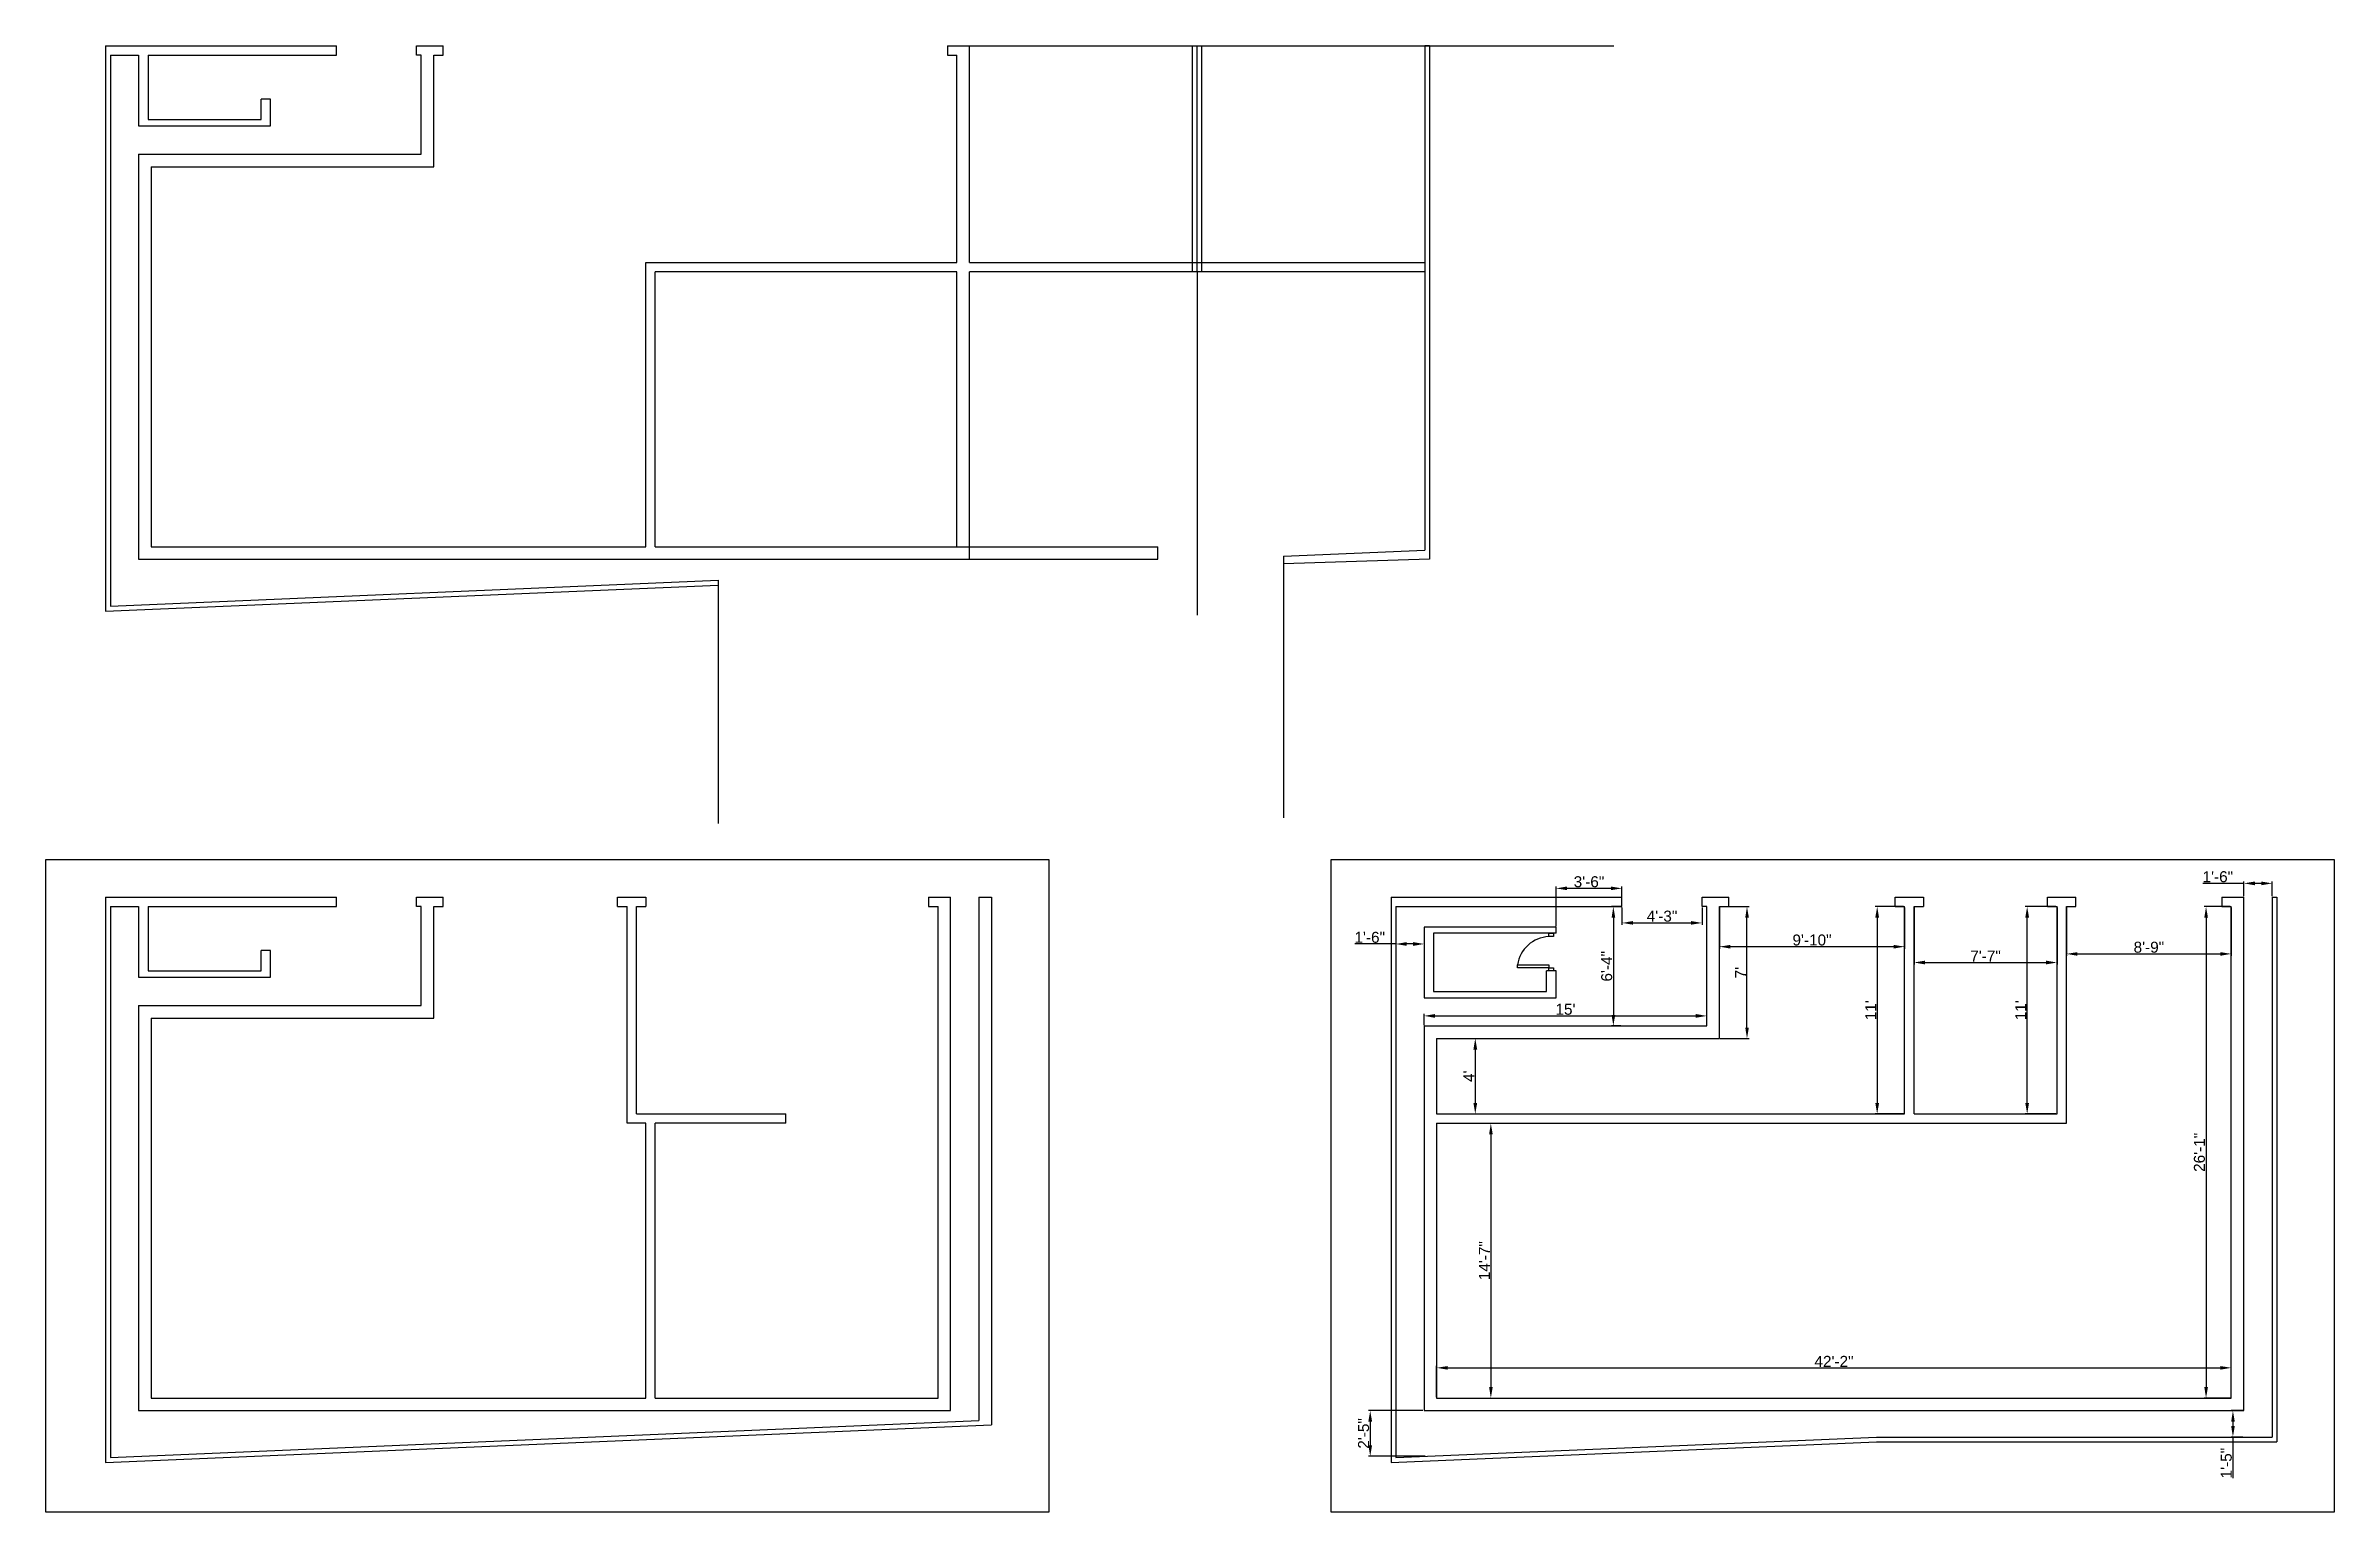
# Model space of a CAD drawing. Header units: inches. Extents: x 2859 to 4316, y 1942 to 2876.
import ezdxf

# ---------------------------------------------------------------- set-up
doc = ezdxf.new("R2010")
doc.units = ezdxf.units.IN
for name, color, linetype in [('dim', 200, 'Continuous'), ('door', 34, 'Continuous'), ('wall', 7, 'Continuous')]:
    doc.layers.add(name, color=color, linetype=linetype)
doc.styles.get("Standard").update_dxf_attribs({"font": 'arial.ttf'})
doc.dimstyles.new('ISO-25', dxfattribs={"dimtxt": 7, "dimasz": 7, "dimexe": 1.25, "dimexo": 0.625, "dimtad": 1, "dimdec": 0, "dimlunit": 4, "dimtxsty": 'Standard', "dimcen": 2.5, "dimadec": 0, "dimazin": 0, "dimtfac": 1, "dimtdec": 0, "dimtmove": 0, "dimatfit": 3, "dimfxl": 1, "dimfrac": 2, "dimarcsym": 0})

# ---------------------------------------------------------------- blocks, each defined once
blk = doc.blocks.new('inside bathroom door')
at = {"layer": 'door'}
for p, q in [((2927.8, 2109), (2927.8, 2129)), ((2927.8, 2129), (2929.8, 2129)), ((2929.8, 2129), (2929.8, 2109)), ((2929.8, 2109), (2927.8, 2109))]:
    blk.add_line(p, q, dxfattribs=at)
for points in [[(2925.8, 2109), (2927.8, 2109), (2927.8, 2106), (2925.8, 2106)], [(2947.8, 2109), (2949.8, 2109), (2949.8, 2106), (2947.8, 2106)]]:
    blk.add_lwpolyline(points, close=True, dxfattribs=at)
blk.add_arc((2926.7, 2108.2), 21, 2.2584, 81.716, dxfattribs=at)
blk = doc.blocks.new('*D33')
at = {"layer": 'Defpoints', "color": 0, "transparency": 16777216}
for p in [(3924.3, 2327.5), (4042.3, 2327.5), (4042.3, 2302)]:
    blk.add_point(p, dxfattribs=at)
at = {"layer": 'dim', "color": 0, "lineweight": -2, "transparency": 16777216}
for p, q in [((3924.3, 2326.9), (3924.3, 2300.7)), ((4042.3, 2326.9), (4042.3, 2300.7)), ((3931.3, 2302), (4035.3, 2302))]:
    blk.add_line(p, q, dxfattribs=at)
at = {"layer": 'dim', "color": 0, "transparency": 16777216}
for points in [[(3931.3, 2303.1), (3931.3, 2300.8), (3924.3, 2302)], [(4035.3, 2303.1), (4035.3, 2300.8), (4042.3, 2302)]]:
    blk.add_solid(points, dxfattribs=at)
at = {"layer": 'dim', "color": 0, "transparency": 16777216, "insert": (3983.3, 2306.2), "char_height": 7, "attachment_point": 5}
blk.add_mtext('9\'-10"', dxfattribs=at)
blk = doc.blocks.new('*D34')
at = {"layer": 'Defpoints', "color": 0, "transparency": 16777216}
for p in [(3862.3, 2327.5), (3913.3, 2327.5), (3913.3, 2317.1)]:
    blk.add_point(p, dxfattribs=at)
at = {"layer": 'dim', "color": 0, "lineweight": -2, "transparency": 16777216}
for p, q in [((3862.3, 2326.9), (3862.3, 2315.9)), ((3869.3, 2317.1), (3906.3, 2317.1)), ((3913.3, 2326.9), (3913.3, 2315.9))]:
    blk.add_line(p, q, dxfattribs=at)
at = {"layer": 'dim', "color": 0, "transparency": 16777216}
for points in [[(3869.3, 2318.3), (3869.3, 2316), (3862.3, 2317.1)], [(3906.3, 2318.3), (3906.3, 2316), (3913.3, 2317.1)]]:
    blk.add_solid(points, dxfattribs=at)
at = {"layer": 'dim', "color": 0, "transparency": 16777216, "insert": (3887.8, 2321.4), "char_height": 7, "attachment_point": 5}
blk.add_mtext('4\'-3"', dxfattribs=at)
blk = doc.blocks.new('*D35')
at = {"layer": 'Defpoints', "color": 0, "transparency": 16777216}
for p in [(3744.3, 2243.5), (3744.3, 2195.5), (3768.9, 2195.5)]:
    blk.add_point(p, dxfattribs=at)
at = {"layer": 'dim', "color": 0, "lineweight": -2, "transparency": 16777216}
for p, q in [((3744.9, 2243.5), (3770.1, 2243.5)), ((3768.9, 2236.5), (3768.9, 2202.5)), ((3744.9, 2195.5), (3770.1, 2195.5))]:
    blk.add_line(p, q, dxfattribs=at)
at = {"layer": 'dim', "color": 0, "transparency": 16777216}
for points in [[(3767.7, 2236.5), (3770.1, 2236.5), (3768.9, 2243.5)], [(3767.7, 2202.5), (3770.1, 2202.5), (3768.9, 2195.5)]]:
    blk.add_solid(points, dxfattribs=at)
at = {"layer": 'dim', "color": 0, "transparency": 16777216, "insert": (3764.8, 2219.5), "char_height": 7, "attachment_point": 5, "rotation": 90}
blk.add_mtext("4'", dxfattribs=at)
blk = doc.blocks.new('*D36')
at = {"layer": 'Defpoints', "color": 0, "transparency": 16777216}
for p in [(4042.3, 2327.5), (4024.8, 2195.5), (4042.3, 2195.5)]:
    blk.add_point(p, dxfattribs=at)
at = {"layer": 'dim', "color": 0, "lineweight": -2, "transparency": 16777216}
for p, q in [((4041.6, 2327.5), (4023.6, 2327.5)), ((4024.8, 2320.5), (4024.8, 2202.5)), ((4041.6, 2195.5), (4023.6, 2195.5))]:
    blk.add_line(p, q, dxfattribs=at)
at = {"layer": 'dim', "color": 0, "transparency": 16777216}
for points in [[(4023.6, 2320.5), (4026, 2320.5), (4024.8, 2327.5)], [(4023.6, 2202.5), (4026, 2202.5), (4024.8, 2195.5)]]:
    blk.add_solid(points, dxfattribs=at)
at = {"layer": 'dim', "color": 0, "transparency": 16777216, "insert": (4020.7, 2261.5), "char_height": 7, "attachment_point": 5, "rotation": 90}
blk.add_mtext("11'", dxfattribs=at)
blk = doc.blocks.new('*D38')
at = {"layer": 'Defpoints', "color": 0, "transparency": 16777216}
for p in [(4250.3, 2327.5), (4234.2, 2014.5), (4250.3, 2014.5)]:
    blk.add_point(p, dxfattribs=at)
at = {"layer": 'dim', "color": 0, "lineweight": -2, "transparency": 16777216}
for p, q in [((4249.6, 2327.5), (4233, 2327.5)), ((4234.2, 2320.5), (4234.2, 2021.5)), ((4249.6, 2014.5), (4233, 2014.5))]:
    blk.add_line(p, q, dxfattribs=at)
at = {"layer": 'dim', "color": 0, "transparency": 16777216}
for points in [[(4233.1, 2320.5), (4235.4, 2320.5), (4234.2, 2327.5)], [(4233.1, 2021.5), (4235.4, 2021.5), (4234.2, 2014.5)]]:
    blk.add_solid(points, dxfattribs=at)
at = {"layer": 'dim', "color": 0, "transparency": 16777216, "insert": (4230, 2171), "char_height": 7, "attachment_point": 5, "rotation": 90}
blk.add_mtext('26\'-1"', dxfattribs=at)
blk = doc.blocks.new('*D39')
at = {"layer": 'Defpoints', "color": 0, "transparency": 16777216}
for p in [(4250.3, 2033.8), (3744.3, 2014.5), (4250.3, 2014.5)]:
    blk.add_point(p, dxfattribs=at)
at = {"layer": 'dim', "color": 0, "lineweight": -2, "transparency": 16777216}
for p, q in [((3744.3, 2015.1), (3744.3, 2035)), ((3751.3, 2033.8), (4243.3, 2033.8)), ((4250.3, 2015.1), (4250.3, 2035))]:
    blk.add_line(p, q, dxfattribs=at)
at = {"layer": 'dim', "color": 0, "transparency": 16777216}
for points in [[(3751.3, 2034.9), (3751.3, 2032.6), (3744.3, 2033.8)], [(4243.3, 2034.9), (4243.3, 2032.6), (4250.3, 2033.8)]]:
    blk.add_solid(points, dxfattribs=at)
at = {"layer": 'dim', "color": 0, "transparency": 16777216, "insert": (3997.3, 2037.9), "char_height": 7, "attachment_point": 5}
blk.add_mtext('42\'-2"', dxfattribs=at)
blk = doc.blocks.new('*D41')
at = {"layer": 'Defpoints', "color": 0, "transparency": 16777216}
for p in [(3744.3, 2189.5), (3744.3, 2014.5), (3778.8, 2014.5)]:
    blk.add_point(p, dxfattribs=at)
at = {"layer": 'dim', "color": 0, "lineweight": -2, "transparency": 16777216}
for p, q in [((3744.9, 2189.5), (3780.1, 2189.5)), ((3778.8, 2182.5), (3778.8, 2021.5)), ((3744.9, 2014.5), (3780.1, 2014.5))]:
    blk.add_line(p, q, dxfattribs=at)
at = {"layer": 'dim', "color": 0, "transparency": 16777216}
for points in [[(3777.7, 2182.5), (3780, 2182.5), (3778.8, 2189.5)], [(3777.7, 2021.5), (3780, 2021.5), (3778.8, 2014.5)]]:
    blk.add_solid(points, dxfattribs=at)
at = {"layer": 'dim', "color": 0, "transparency": 16777216, "insert": (3774.7, 2102), "char_height": 7, "attachment_point": 5, "rotation": 90}
blk.add_mtext('14\'-7"', dxfattribs=at)
blk = doc.blocks.new('*D42')
at = {"layer": 'Defpoints', "color": 0, "transparency": 16777216}
for p in [(3820.3, 2339.1), (3862.3, 2327.5), (3820.3, 2314.5)]:
    blk.add_point(p, dxfattribs=at)
at = {"layer": 'dim', "color": 0, "lineweight": -2, "transparency": 16777216}
for p, q in [((3820.3, 2315.1), (3820.3, 2340.4)), ((3855.3, 2339.1), (3827.3, 2339.1)), ((3862.3, 2328.1), (3862.3, 2340.4))]:
    blk.add_line(p, q, dxfattribs=at)
at = {"layer": 'dim', "color": 0, "transparency": 16777216}
for points in [[(3827.3, 2340.3), (3827.3, 2338), (3820.3, 2339.1)], [(3855.3, 2340.3), (3855.3, 2338), (3862.3, 2339.1)]]:
    blk.add_solid(points, dxfattribs=at)
at = {"layer": 'dim', "color": 0, "transparency": 16777216, "insert": (3841.3, 2343.3), "char_height": 7, "attachment_point": 5}
blk.add_mtext('3\'-6"', dxfattribs=at)
blk = doc.blocks.new('*D43')
at = {"layer": 'Defpoints', "color": 0, "transparency": 16777216}
for p in [(3924.3, 2327.5), (3941.9, 2327.5), (3924.3, 2243.5)]:
    blk.add_point(p, dxfattribs=at)
at = {"layer": 'dim', "color": 0, "lineweight": -2, "transparency": 16777216}
for p, q in [((3924.9, 2327.5), (3943.2, 2327.5)), ((3941.9, 2250.5), (3941.9, 2320.5)), ((3924.9, 2243.5), (3943.2, 2243.5))]:
    blk.add_line(p, q, dxfattribs=at)
at = {"layer": 'dim', "color": 0, "transparency": 16777216}
for points in [[(3940.8, 2320.5), (3943.1, 2320.5), (3941.9, 2327.5)], [(3940.8, 2250.5), (3943.1, 2250.5), (3941.9, 2243.5)]]:
    blk.add_solid(points, dxfattribs=at)
at = {"layer": 'dim', "color": 0, "transparency": 16777216, "insert": (3937.8, 2285.5), "char_height": 7, "attachment_point": 5, "rotation": 90}
blk.add_mtext("7'", dxfattribs=at)
blk = doc.blocks.new('*D44')
at = {"layer": 'Defpoints', "color": 0, "transparency": 16777216}
for p in [(3862.3, 2327.5), (3856.8, 2251.5), (3862.3, 2251.5)]:
    blk.add_point(p, dxfattribs=at)
at = {"layer": 'dim', "color": 0, "lineweight": -2, "transparency": 16777216}
for p, q in [((3861.6, 2327.5), (3855.6, 2327.5)), ((3856.8, 2320.5), (3856.8, 2258.5)), ((3861.6, 2251.5), (3855.6, 2251.5))]:
    blk.add_line(p, q, dxfattribs=at)
at = {"layer": 'dim', "color": 0, "transparency": 16777216}
for points in [[(3855.7, 2320.5), (3858, 2320.5), (3856.8, 2327.5)], [(3855.7, 2258.5), (3858, 2258.5), (3856.8, 2251.5)]]:
    blk.add_solid(points, dxfattribs=at)
at = {"layer": 'dim', "color": 0, "transparency": 16777216, "insert": (3852.6, 2289.5), "char_height": 7, "attachment_point": 5, "rotation": 90}
blk.add_mtext('6\'-4"', dxfattribs=at)
blk = doc.blocks.new('*D45')
at = {"layer": 'Defpoints', "color": 0, "transparency": 16777216}
for p in [(3736.3, 2251.5), (3916.3, 2257.9), (3916.3, 2251.5)]:
    blk.add_point(p, dxfattribs=at)
at = {"layer": 'dim', "color": 0, "lineweight": -2, "transparency": 16777216}
for p, q in [((3736.3, 2252.1), (3736.3, 2259.2)), ((3916.3, 2252.1), (3916.3, 2259.2)), ((3743.3, 2257.9), (3909.3, 2257.9))]:
    blk.add_line(p, q, dxfattribs=at)
at = {"layer": 'dim', "color": 0, "transparency": 16777216}
for points in [[(3743.3, 2259.1), (3743.3, 2256.7), (3736.3, 2257.9)], [(3909.3, 2259.1), (3909.3, 2256.7), (3916.3, 2257.9)]]:
    blk.add_solid(points, dxfattribs=at)
at = {"layer": 'dim', "color": 0, "transparency": 16777216, "insert": (3826.3, 2262.1), "char_height": 7, "attachment_point": 5}
blk.add_mtext("15'", dxfattribs=at)
blk = doc.blocks.new('*D46')
at = {"layer": 'Defpoints', "color": 0, "transparency": 16777216}
for p in [(3718.3, 2327.5), (3718.3, 2303.7), (3736.3, 2314.5)]:
    blk.add_point(p, dxfattribs=at)
at = {"layer": 'dim', "color": 0, "lineweight": -2, "transparency": 16777216}
for p, q in [((3718.3, 2326.9), (3718.3, 2302.5)), ((3718.3, 2303.7), (3692.1, 2303.7)), ((3729.3, 2303.7), (3725.3, 2303.7)), ((3736.3, 2313.9), (3736.3, 2302.5))]:
    blk.add_line(p, q, dxfattribs=at)
at = {"layer": 'dim', "color": 0, "transparency": 16777216}
for points in [[(3725.3, 2304.9), (3725.3, 2302.5), (3718.3, 2303.7)], [(3729.3, 2304.9), (3729.3, 2302.5), (3736.3, 2303.7)]]:
    blk.add_solid(points, dxfattribs=at)
at = {"layer": 'dim', "color": 0, "transparency": 16777216, "insert": (3701.7, 2307.9), "char_height": 7, "attachment_point": 5}
blk.add_mtext('1\'-6"', dxfattribs=at)
blk = doc.blocks.new('*D47')
at = {"layer": 'Defpoints', "color": 0, "transparency": 16777216}
for p in [(3736.3, 2006.5), (3702, 1977.5), (3737.5, 1977.5)]:
    blk.add_point(p, dxfattribs=at)
at = {"layer": 'dim', "color": 0, "lineweight": -2, "transparency": 16777216}
for p, q in [((3735.6, 2006.5), (3700.8, 2006.5)), ((3702, 1999.5), (3702, 1984.5)), ((3736.9, 1977.5), (3700.8, 1977.5))]:
    blk.add_line(p, q, dxfattribs=at)
at = {"layer": 'dim', "color": 0, "transparency": 16777216}
for points in [[(3700.8, 1999.5), (3703.2, 1999.5), (3702, 2006.5)], [(3700.8, 1984.5), (3703.2, 1984.5), (3702, 1977.5)]]:
    blk.add_solid(points, dxfattribs=at)
at = {"layer": 'dim', "color": 0, "transparency": 16777216, "insert": (3697.8, 1992), "char_height": 7, "attachment_point": 5, "rotation": 90}
blk.add_mtext('2\'-5"', dxfattribs=at)
blk = doc.blocks.new('*D48')
at = {"layer": 'Defpoints', "color": 0, "transparency": 16777216}
for p in [(4048.3, 2327.5), (4139.3, 2327.5), (4139.3, 2291.9)]:
    blk.add_point(p, dxfattribs=at)
at = {"layer": 'dim', "color": 0, "lineweight": -2, "transparency": 16777216}
for p, q in [((4048.3, 2326.9), (4048.3, 2290.6)), ((4139.3, 2326.9), (4139.3, 2290.6)), ((4055.3, 2291.9), (4132.3, 2291.9))]:
    blk.add_line(p, q, dxfattribs=at)
at = {"layer": 'dim', "color": 0, "transparency": 16777216}
for points in [[(4055.3, 2293.1), (4055.3, 2290.7), (4048.3, 2291.9)], [(4132.3, 2293.1), (4132.3, 2290.7), (4139.3, 2291.9)]]:
    blk.add_solid(points, dxfattribs=at)
at = {"layer": 'dim', "color": 0, "transparency": 16777216, "insert": (4093.8, 2296), "char_height": 7, "attachment_point": 5}
blk.add_mtext('7\'-7"', dxfattribs=at)
blk = doc.blocks.new('*D49')
at = {"layer": 'Defpoints', "color": 0, "transparency": 16777216}
for p in [(4120.3, 2327.5), (4139.3, 2327.5), (4139.3, 2195.5)]:
    blk.add_point(p, dxfattribs=at)
at = {"layer": 'dim', "color": 0, "lineweight": -2, "transparency": 16777216}
for p, q in [((4138.6, 2327.5), (4119, 2327.5)), ((4120.3, 2202.5), (4120.3, 2320.5)), ((4138.6, 2195.5), (4119, 2195.5))]:
    blk.add_line(p, q, dxfattribs=at)
at = {"layer": 'dim', "color": 0, "transparency": 16777216}
for points in [[(4119.1, 2320.5), (4121.5, 2320.5), (4120.3, 2327.5)], [(4119.1, 2202.5), (4121.5, 2202.5), (4120.3, 2195.5)]]:
    blk.add_solid(points, dxfattribs=at)
at = {"layer": 'dim', "color": 0, "transparency": 16777216, "insert": (4116.2, 2261.5), "char_height": 7, "attachment_point": 5, "rotation": 90}
blk.add_mtext("11'", dxfattribs=at)
blk = doc.blocks.new('*D50')
at = {"layer": 'Defpoints', "color": 0, "transparency": 16777216}
for p in [(4145.3, 2327.5), (4250.3, 2327.5), (4250.3, 2297.4)]:
    blk.add_point(p, dxfattribs=at)
at = {"layer": 'dim', "color": 0, "lineweight": -2, "transparency": 16777216}
for p, q in [((4145.3, 2326.9), (4145.3, 2296.1)), ((4250.3, 2326.9), (4250.3, 2296.1)), ((4152.3, 2297.4), (4243.3, 2297.4))]:
    blk.add_line(p, q, dxfattribs=at)
at = {"layer": 'dim', "color": 0, "transparency": 16777216}
for points in [[(4152.3, 2298.5), (4152.3, 2296.2), (4145.3, 2297.4)], [(4243.3, 2298.5), (4243.3, 2296.2), (4250.3, 2297.4)]]:
    blk.add_solid(points, dxfattribs=at)
at = {"layer": 'dim', "color": 0, "transparency": 16777216, "insert": (4197.8, 2301.6), "char_height": 7, "attachment_point": 5}
blk.add_mtext('8\'-9"', dxfattribs=at)
blk = doc.blocks.new('*D51')
at = {"layer": 'Defpoints', "color": 0, "transparency": 16777216}
for p in [(4258.3, 2006.5), (4251.3, 1989.7), (4258.3, 1989.7)]:
    blk.add_point(p, dxfattribs=at)
at = {"layer": 'dim', "color": 0, "lineweight": -2, "transparency": 16777216}
for p, q in [((4257.6, 2006.5), (4250.1, 2006.5)), ((4251.3, 1999.5), (4251.3, 1996.7)), ((4257.6, 1989.7), (4250.1, 1989.7)), ((4251.3, 1989.7), (4251.3, 1963.5))]:
    blk.add_line(p, q, dxfattribs=at)
at = {"layer": 'dim', "color": 0, "transparency": 16777216}
for points in [[(4250.2, 1999.5), (4252.5, 1999.5), (4251.3, 2006.5)], [(4250.2, 1996.7), (4252.5, 1996.7), (4251.3, 1989.7)]]:
    blk.add_solid(points, dxfattribs=at)
at = {"layer": 'dim', "color": 0, "transparency": 16777216, "insert": (4247.1, 1973.1), "char_height": 7, "attachment_point": 5, "rotation": 90}
blk.add_mtext('1\'-5"', dxfattribs=at)
blk = doc.blocks.new('*D52')
at = {"layer": 'Defpoints', "color": 0, "transparency": 16777216}
for p in [(4258.3, 2342.3), (4258.3, 2333.5), (4276.3, 2333.5)]:
    blk.add_point(p, dxfattribs=at)
at = {"layer": 'dim', "color": 0, "lineweight": -2, "transparency": 16777216}
for p, q in [((4258.3, 2342.3), (4232.1, 2342.3)), ((4258.3, 2334.1), (4258.3, 2343.6)), ((4269.3, 2342.3), (4265.3, 2342.3)), ((4276.3, 2334.1), (4276.3, 2343.6))]:
    blk.add_line(p, q, dxfattribs=at)
at = {"layer": 'dim', "color": 0, "transparency": 16777216}
for points in [[(4265.3, 2343.5), (4265.3, 2341.1), (4258.3, 2342.3)], [(4269.3, 2343.5), (4269.3, 2341.1), (4276.3, 2342.3)]]:
    blk.add_solid(points, dxfattribs=at)
at = {"layer": 'dim', "color": 0, "transparency": 16777216, "insert": (4241.7, 2346.5), "char_height": 7, "attachment_point": 5}
blk.add_mtext('1\'-6"', dxfattribs=at)

msp = doc.modelspace()

# ---------------------------------------------------------------- linework, layer by layer
at = {"layer": 'wall'}
for p, q in [((2896.8, 2875.7), (2896.8, 2515.7)), ((2896.8, 2875.7), (3043.8, 2875.7)), ((3043.8, 2869.7), (3043.8, 2875.7)), ((3094.8, 2875.7), (3111.8, 2875.7)), ((3094.8, 2869.7), (3094.8, 2875.7)), ((3111.8, 2869.7), (3111.8, 2875.7)), ((3432.8, 2875.7), (3446.8, 2875.7)), ((3432.8, 2875.7), (3432.8, 2869.7)), ((3446.8, 2875.7), (3857.2, 2875.7)), ((3446.8, 2737.7), (3446.8, 2875.7)), ((3588.8, 2731.7), (3588.8, 2875.7)), ((3591.8, 2731.7), (3591.8, 2875.7)), ((3594.8, 2731.7), (3594.8, 2875.7)), ((3736.8, 2875.7), (3736.8, 2554.5)), ((3739.8, 2875.7), (3736.8, 2875.7)), ((3739.8, 2875.7), (3739.8, 2548.7)), ((2899.8, 2869.7), (2917.8, 2869.7)), ((2899.8, 2869.7), (2899.8, 2518.9)), ((2917.8, 2869.7), (2917.8, 2824.7)), ((2923.8, 2869.7), (2923.8, 2828.7)), ((2923.8, 2869.7), (3043.8, 2869.7)), ((3097.8, 2869.7), (3094.8, 2869.7)), ((3097.8, 2806.7), (3097.8, 2869.7)), ((3105.8, 2869.7), (3111.8, 2869.7)), ((3105.8, 2798.7), (3105.8, 2869.7)), ((3432.8, 2869.7), (3438.8, 2869.7)), ((3438.8, 2737.7), (3438.8, 2869.7)), ((2995.8, 2828.7), (2995.8, 2841.7)), ((3001.8, 2841.7), (2995.8, 2841.7)), ((3001.8, 2824.7), (3001.8, 2841.7)), ((2923.8, 2828.7), (2995.8, 2828.7)), ((2917.8, 2824.7), (3001.8, 2824.7)), ((2917.8, 2806.7), (2917.8, 2548.7)), ((2917.8, 2806.7), (3097.8, 2806.7)), ((2925.8, 2798.7), (2925.8, 2556.7)), ((2925.8, 2798.7), (3105.8, 2798.7)), ((3240.8, 2737.7), (3438.8, 2737.7)), ((3240.8, 2556.7), (3240.8, 2737.7)), ((3246.8, 2556.7), (3246.8, 2731.7)), ((3438.8, 2731.7), (3246.8, 2731.7)), ((3438.8, 2556.7), (3438.8, 2731.7)), ((3446.8, 2737.7), (3736.8, 2737.7)), ((3446.8, 2548.7), (3446.8, 2731.7)), ((3736.8, 2731.7), (3446.8, 2731.7)), ((3591.8, 2731.7), (3591.8, 2513.1)), ((2925.8, 2556.7), (3240.8, 2556.7)), ((3246.8, 2556.7), (3566.8, 2556.7)), ((3566.8, 2548.7), (3566.8, 2556.7)), ((3646.8, 2550.6), (3736.8, 2554.5)), ((3646.8, 2550.6), (3646.8, 2384.1)), ((2917.8, 2548.7), (3566.8, 2548.7)), ((3739.8, 2548.7), (3646.8, 2545.7)), ((2896.8, 2515.7), (3286.8, 2532.3)), ((2899.8, 2518.9), (3286.8, 2535.3)), ((3286.8, 2535.3), (3286.8, 2380.4)), ((2896.8, 2333.5), (2896.8, 1973.5)), ((2896.8, 2333.5), (3043.8, 2333.5)), ((3043.8, 2327.5), (3043.8, 2333.5)), ((3094.8, 2333.5), (3111.8, 2333.5)), ((3094.8, 2327.5), (3094.8, 2333.5)), ((3111.8, 2327.5), (3111.8, 2333.5)), ((3222.8, 2333.5), (3240.8, 2333.5)), ((3222.8, 2327.5), (3222.8, 2333.5)), ((3240.8, 2333.5), (3240.8, 2327.5)), ((3420.8, 2333.5), (3420.8, 2327.5)), ((3420.8, 2333.5), (3434.8, 2333.5)), ((3434.8, 2006.5), (3434.8, 2333.5)), ((3452.8, 2333.5), (3452.8, 2000.2)), ((3452.8, 2333.5), (3460.8, 2333.5)), ((3460.8, 2333.5), (3460.8, 1997.5)), ((3715.3, 2333.5), (3715.3, 1973.5)), ((3715.3, 2333.5), (3862.3, 2333.5)), ((3862.3, 2327.5), (3862.3, 2333.5)), ((3913.3, 2333.5), (3930.3, 2333.5)), ((3913.3, 2327.5), (3913.3, 2333.5)), ((3930.3, 2327.5), (3930.3, 2333.5)), ((4036.3, 2333.5), (4054.3, 2333.5)), ((4036.3, 2327.5), (4036.3, 2333.5)), ((4054.3, 2333.5), (4054.3, 2327.5)), ((4133.3, 2333.5), (4151.3, 2333.5)), ((4133.3, 2327.5), (4133.3, 2333.5)), ((4151.3, 2327.5), (4151.3, 2333.5)), ((4244.3, 2333.5), (4258.3, 2333.5)), ((4244.3, 2333.5), (4244.3, 2327.5)), ((4258.3, 2006.5), (4258.3, 2333.5)), ((4276.3, 2333.5), (4276.3, 1989.7)), ((4276.3, 2333.5), (4279.3, 2333.5)), ((4279.3, 2333.5), (4279.3, 1986.7)), ((2899.8, 2327.5), (2917.8, 2327.5)), ((2899.8, 2327.5), (2899.8, 1976.6)), ((2917.8, 2327.5), (2917.8, 2282.5)), ((2923.8, 2327.5), (2923.8, 2286.5)), ((2923.8, 2327.5), (3043.8, 2327.5)), ((3097.8, 2327.5), (3094.8, 2327.5)), ((3097.8, 2264.5), (3097.8, 2327.5)), ((3105.8, 2256.5), (3105.8, 2327.5)), ((3105.8, 2327.5), (3111.8, 2327.5)), ((3222.8, 2327.5), (3228.8, 2327.5)), ((3228.8, 2189.5), (3228.8, 2327.5)), ((3234.8, 2327.5), (3240.8, 2327.5)), ((3234.8, 2195.5), (3234.8, 2327.5)), ((3420.8, 2327.5), (3426.8, 2327.5)), ((3426.8, 2014.5), (3426.8, 2327.5)), ((3718.3, 2327.5), (3862.3, 2327.5)), ((3718.3, 2327.5), (3718.3, 1976.6)), ((3916.3, 2327.5), (3913.3, 2327.5)), ((3916.3, 2251.5), (3916.3, 2327.5)), ((3924.3, 2327.5), (3930.3, 2327.5)), ((3924.3, 2243.5), (3924.3, 2327.5)), ((4036.3, 2327.5), (4042.3, 2327.5)), ((4042.3, 2195.5), (4042.3, 2327.5)), ((4048.3, 2327.5), (4054.3, 2327.5)), ((4048.3, 2195.5), (4048.3, 2327.5)), ((4133.3, 2327.5), (4139.3, 2327.5)), ((4139.3, 2195.5), (4139.3, 2327.5)), ((4145.3, 2327.5), (4151.3, 2327.5)), ((4145.3, 2189.5), (4145.3, 2327.5)), ((4244.3, 2327.5), (4250.3, 2327.5)), ((4250.3, 2014.5), (4250.3, 2327.5)), ((3736.3, 2314.5), (3736.3, 2269.5)), ((3820.3, 2314.5), (3736.3, 2314.5)), ((3742.3, 2310.5), (3742.3, 2273.5)), ((3820.3, 2310.5), (3742.3, 2310.5)), ((3820.3, 2310.5), (3820.3, 2314.5)), ((2995.8, 2286.5), (2995.8, 2299.5)), ((3001.8, 2299.5), (2995.8, 2299.5)), ((3001.8, 2282.5), (3001.8, 2299.5)), ((2917.8, 2282.5), (3001.8, 2282.5)), ((2923.8, 2286.5), (2995.8, 2286.5)), ((3742.3, 2273.5), (3814.3, 2273.5)), ((3814.3, 2273.5), (3814.3, 2286.5)), ((3820.3, 2286.5), (3814.3, 2286.5)), ((3820.3, 2269.5), (3820.3, 2286.5)), ((2917.8, 2264.5), (2917.8, 2006.5)), ((2917.8, 2264.5), (3097.8, 2264.5)), ((3736.3, 2269.5), (3820.3, 2269.5)), ((2925.8, 2256.5), (3105.8, 2256.5)), ((2925.8, 2256.5), (2925.8, 2014.5)), ((3736.3, 2251.5), (3736.3, 2006.5)), ((3736.3, 2251.5), (3916.3, 2251.5)), ((3744.3, 2243.5), (3744.3, 2195.5)), ((3744.3, 2243.5), (3924.3, 2243.5)), ((3240.8, 2189.5), (3228.8, 2189.5)), ((3234.8, 2195.5), (3329.8, 2195.5)), ((3240.8, 2014.5), (3240.8, 2189.5)), ((3329.8, 2189.5), (3246.8, 2189.5)), ((3246.8, 2014.5), (3246.8, 2189.5)), ((3329.8, 2189.5), (3329.8, 2195.5)), ((3744.3, 2195.5), (4042.3, 2195.5)), ((3744.3, 2189.5), (4145.3, 2189.5)), ((3744.3, 2189.5), (3744.3, 2014.5)), ((4048.3, 2195.5), (4139.3, 2195.5)), ((2925.8, 2014.5), (3240.8, 2014.5)), ((3246.8, 2014.5), (3426.8, 2014.5)), ((3744.3, 2014.5), (4250.3, 2014.5)), ((2896.8, 1973.5), (3460.8, 1997.5)), ((2899.8, 1976.6), (3452.8, 2000.2)), ((2917.8, 2006.5), (3434.8, 2006.5)), ((3736.3, 2006.5), (4258.3, 2006.5)), ((3715.3, 1973.5), (4024.3, 1986.7)), ((3718.3, 1976.6), (4024.3, 1989.7)), ((4024.3, 1989.7), (4276.3, 1989.7)), ((4024.3, 1986.7), (4279.3, 1986.7))]:
    msp.add_line(p, q, dxfattribs=at)
for points in [[(2858.7, 2357.5), (3497.3, 2357.5), (3497.3, 1941.8), (2858.7, 1941.8)], [(3677.2, 2357.5), (4315.8, 2357.5), (4315.8, 1941.8), (3677.2, 1941.8)]]:
    msp.add_lwpolyline(points, close=True, dxfattribs=at)

# ---------------------------------------------------------------- block references
at = {"layer": 'door', "rotation": 90}
msp.add_blockref('inside bathroom door', (5924.8, -639.3), dxfattribs=at)

# ---------------------------------------------------------------- dimensions: what is measured, and where the dimension line sits
at = {"layer": 'dim'}
for base, p1, p2, picture, middle in [((3820.3, 2339.1), (3862.3, 2327.5), (3820.3, 2314.5), '*D42', (3841.3, 2343.3)), ((4258.3, 2342.3), (4276.3, 2333.5), (4258.3, 2333.5), '*D52', (4241.7, 2346.5)), ((3718.3, 2303.7), (3736.3, 2314.5), (3718.3, 2327.5), '*D46', (3701.7, 2307.9)), ((3913.3, 2317.1), (3862.3, 2327.5), (3913.3, 2327.5), '*D34', (3887.8, 2321.4)), ((4042.3, 2302), (3924.3, 2327.5), (4042.3, 2327.5), '*D33', (3983.3, 2306.2)), ((4139.3, 2291.9), (4048.3, 2327.5), (4139.3, 2327.5), '*D48', (4093.8, 2296)), ((4250.3, 2297.4), (4145.3, 2327.5), (4250.3, 2327.5), '*D50', (4197.8, 2301.6)), ((3916.3, 2257.9), (3736.3, 2251.5), (3916.3, 2251.5), '*D45', (3826.3, 2262.1)), ((4250.3, 2033.8), (3744.3, 2014.5), (4250.3, 2014.5), '*D39', (3997.3, 2037.9))]:
    dim = msp.add_linear_dim(base=base, p1=p1, p2=p2, dimstyle='ISO-25', dxfattribs=at)
    dim.commit()
    dim.dimension.update_dxf_attribs({"geometry": picture, "text_midpoint": middle})
for base, p1, p2, picture, middle in [((3856.8, 2251.5), (3862.3, 2327.5), (3862.3, 2251.5), '*D44', (3852.6, 2289.5)), ((3941.9, 2327.5), (3924.3, 2243.5), (3924.3, 2327.5), '*D43', (3937.8, 2285.5)), ((4024.8, 2195.5), (4042.3, 2327.5), (4042.3, 2195.5), '*D36', (4020.7, 2261.5)), ((4120.3, 2327.5), (4139.3, 2195.5), (4139.3, 2327.5), '*D49', (4116.2, 2261.5)), ((4234.2, 2014.5), (4250.3, 2327.5), (4250.3, 2014.5), '*D38', (4230, 2171)), ((3768.9, 2195.5), (3744.3, 2243.5), (3744.3, 2195.5), '*D35', (3764.8, 2219.5)), ((3778.8, 2014.5), (3744.3, 2189.5), (3744.3, 2014.5), '*D41', (3774.7, 2102)), ((3702, 1977.5), (3736.3, 2006.5), (3737.5, 1977.5), '*D47', (3697.8, 1992)), ((4251.3, 1989.7), (4258.3, 2006.5), (4258.3, 1989.7), '*D51', (4247.1, 1973.1))]:
    dim = msp.add_linear_dim(base=base, p1=p1, p2=p2, angle=90, dimstyle='ISO-25', dxfattribs=at)
    dim.commit()
    dim.dimension.update_dxf_attribs({"geometry": picture, "text_midpoint": middle})

doc.saveas('drawing.dxf')
